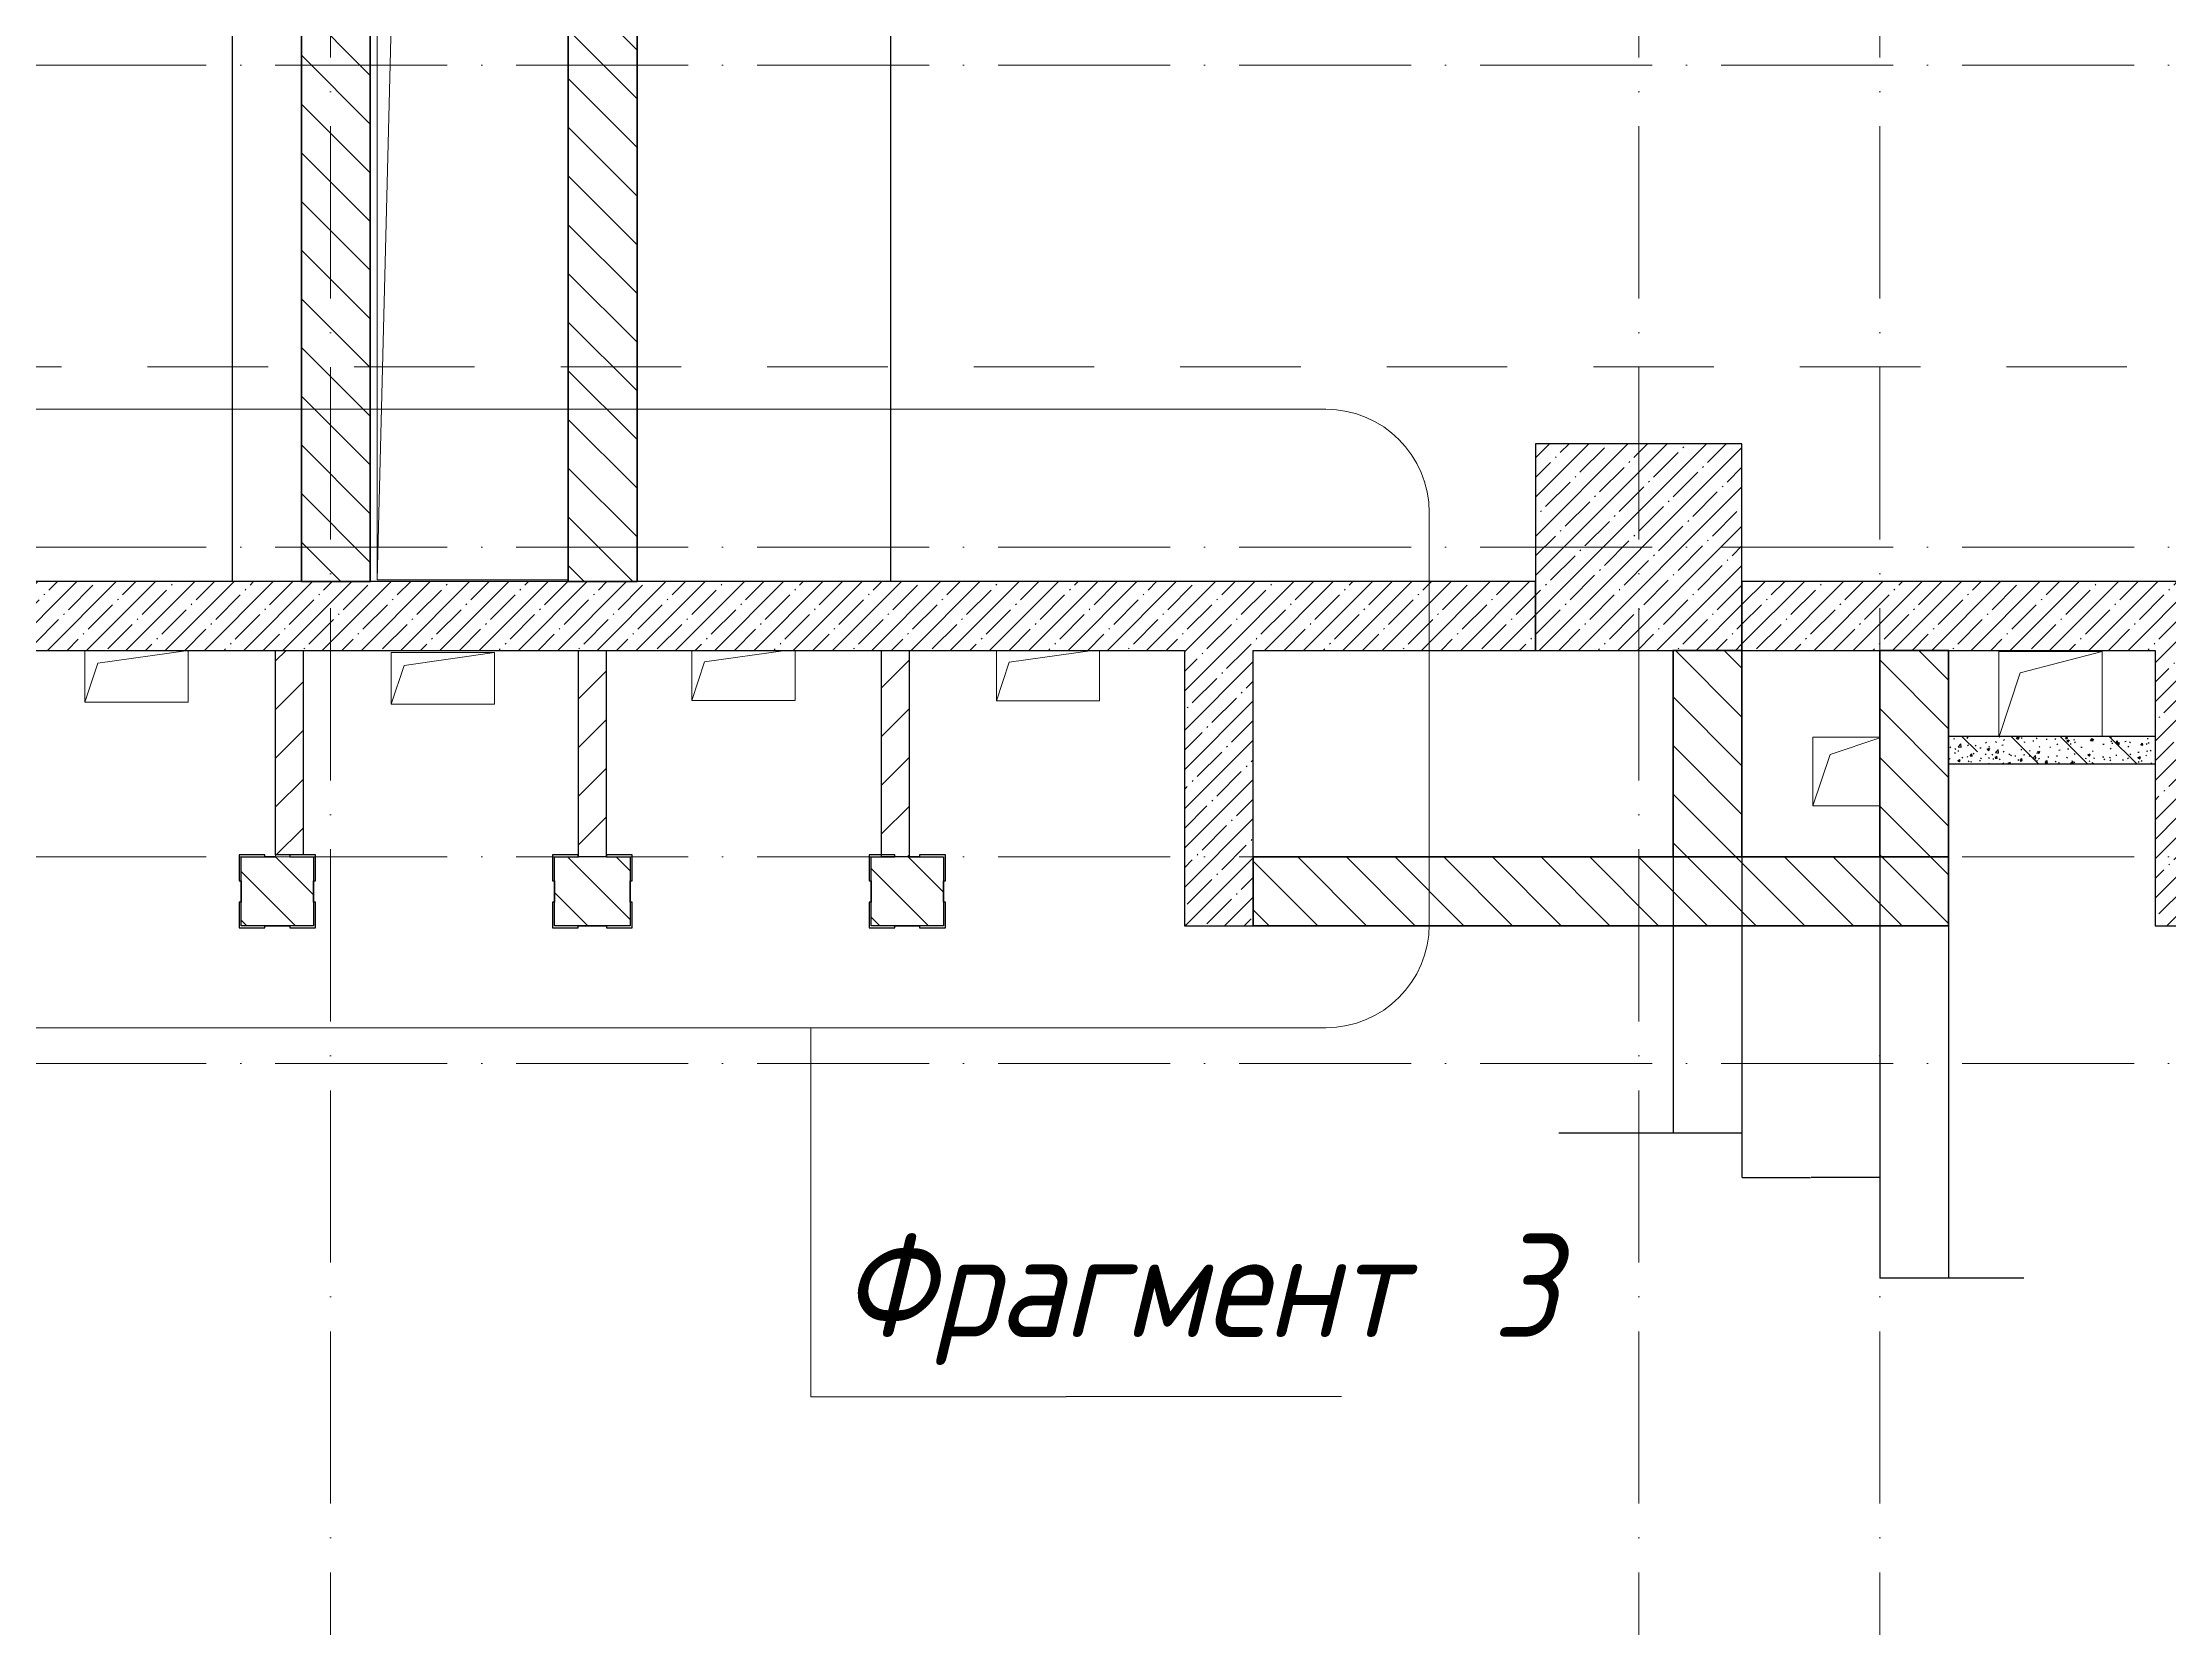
# Model space of a CAD drawing. Header units: millimetres. Extents: x 12986 to 523328, y -9759 to 30092.
# Drawn here: x 117820 to 123999, y 8859 to 13466 of the extents above; entities that cross this region are included whole.
import ezdxf

# ---------------------------------------------------------------- set-up
doc = ezdxf.new("R2010")
doc.units = ezdxf.units.MM
doc.linetypes.add('01 Штриховая _4 мм_', pattern=[600, 350, -250])
doc.linetypes.add('50_200_ШТРИХ_1Т_ш5_п1_п1_', pattern=[700, 500, -100, 0, -100])
for name, color, linetype, lineweight in [('0) ПГП', 1, 'Continuous', 30), ('1) ПГП Зеленый', 3, 'Continuous', 30), ('4) ПГП красный расчет', 12, 'Continuous', 30), ('5) Блок ячеистый', 160, 'Continuous', 60), ('A-ANNO-DIMS', 7, 'Continuous', 9), ('A-ANNO-SYMB', 7, 'Continuous', 9), ('A-FLOR', 7, 'Continuous', 9), ('A-GENM', 7, 'Continuous', 9), ('A-GENM-1', 7, 'Continuous', 25), ('A-WALL-1', 7, 'Continuous', 25), ('A-WALL-PATT-1', 7, 'Continuous', 5), ('A-WALL-PATT-3', 250, 'Continuous', 5), ('G-ANNO-SYMB-1', 7, '01 Штриховая _4 мм_', 9), ('S-COLS-1', 7, 'Continuous', 5), ('S-COLS-2', 7, 'Continuous', 25), ('Оси-2', 7, '50_200_ШТРИХ_1Т_ш5_п1_п1_', 9)]:
    doc.layers.add(name, color=color, linetype=linetype, lineweight=lineweight)
for name, color, linetype, lineweight, true_color in [('A-WALL-2', 7, 'Continuous', 13, 0x000000), ('A-WALL-5', 7, 'Continuous', 13, 0x008000), ('A-WALL-7', 7, 'Continuous', 5, 0x008000), ('A-WALL-9', 7, 'Continuous', 5, 0x0070df)]:
    doc.layers.add(name, color=color, linetype=linetype, lineweight=lineweight, true_color=true_color)
doc.styles.add('ISOCPEUR_I_4', font='isocpeui.ttf', dxfattribs={"width": 0.9, "height": 300})
doc.dimstyles.get("Standard").update_dxf_attribs({"dimtxt": 0.18, "dimasz": 0.18, "dimexe": 0.18, "dimexo": 0.0625, "dimgap": 0.09, "dimtad": 0, "dimtih": 1, "dimtoh": 1, "dimdec": 4, "dimzin": 0, "dimdsep": 46, "dimtxsty": 'Standard', "dimcen": 0.09, "dimadec": 0, "dimazin": 0, "dimtfac": 1, "dimtdec": 4, "dimtofl": 0, "dimtmove": 0, "dimatfit": 3, "dimfxl": 1, "dimtolj": 1, "dimtzin": 0, "dimarcsym": 0})
pattern_1 = [(45, (61996.89, 0), (-57.02463, 57.02463), []), (45, (62053.92, 0), (-57.02463, 57.02463), [100.806, -20.161, 3.353, -16.808])]
pattern_2 = [(135, (61996.89, 0), (-70.71068, -70.71068), [])]
pattern_3 = [(45, (61996.89, 0), (-70.71068, 70.71068), [])]

# ---------------------------------------------------------------- blocks, each defined once
blk = doc.blocks.new('AR_Отверстие прямоугольное _в плите_ - AR_Отверстие прямоугольное _в плите_-V62-АР1_Кладочный план 1 этажа')
at = {"layer": 'A-GENM'}
for p, q in [((-150, 72), (-150, -75)), ((-112.5, 37.5), (129, 72)), ((150, -75), (150, 72)), ((-150, -75), (-112.5, 37.5)), ((-150, -75), (150, -75))]:
    blk.add_line(p, q, dxfattribs=at)
blk = doc.blocks.new('AR_Отверстие прямоугольное _в плите_ - AR_Отверстие прямоугольное _в плите_-V63-АР1_Кладочный план 1 этажа')
at = {"layer": 'A-GENM'}
for p, q in [((-150, 71), (-150, -75)), ((-112.5, 37.5), (122, 71)), ((150, -75), (150, 71)), ((-150, -75), (-112.5, 37.5)), ((-150, -75), (150, -75))]:
    blk.add_line(p, q, dxfattribs=at)
blk = doc.blocks.new('AR_Отверстие прямоугольное _в плите_ - AR_Отверстие прямоугольное _в плите_-24470276-АР1_Кладочный план 1 этажа')
at = {"layer": 'A-GENM'}
for p, q in [((150, 75), (-150, 75)), ((-150, 75), (-150, -75)), ((-112.5, 37.5), (150, 75)), ((150, -75), (150, 75)), ((-150, -75), (-112.5, 37.5)), ((-150, -75), (150, -75))]:
    blk.add_line(p, q, dxfattribs=at)
blk = doc.blocks.new('AR_Отверстие прямоугольное _в плите_ - AR_Отверстие прямоугольное _в плите_-V56-АР1_Кладочный план 1 этажа')
at = {"layer": 'A-GENM'}
for p, q in [((-150, 75), (-150, -75)), ((-112.5, 37.5), (150, 75)), ((150, -75), (150, 75)), ((-150, -75), (-112.5, 37.5)), ((-150, -75), (150, -75))]:
    blk.add_line(p, q, dxfattribs=at)
blk = doc.blocks.new('AR_Отверстие прямоугольное _в плите_ - AR_Отверстие прямоугольное _в плите_-24474872-АР1_Кладочный план 1 этажа')
at = {"layer": 'A-GENM'}
for p, q in [((-277.5, 1855), (-277.5, -1860)), ((-185, 1767.5), (252.5, 1855)), ((-277.5, -1860), (-185, 1767.5)), ((-277.5, -1860), (277.5, -1860))]:
    blk.add_line(p, q, dxfattribs=at)
blk = doc.blocks.new('AR_Отверстие прямоугольное _в плите_ - AR_Отверстие прямоугольное _в плите_-V64-АР1_Кладочный план 1 этажа')
at = {"layer": 'A-GENM'}
for p, q in [((94, 100), (-100, 100)), ((-100, 100), (-100, -100)), ((-50, 50), (94, 98)), ((-100, -100), (-50, 50)), ((-100, -100), (94, -100))]:
    blk.add_line(p, q, dxfattribs=at)
blk = doc.blocks.new('AR_Отверстие прямоугольное _в плите_ - AR_Отверстие прямоугольное _в плите_-24475698-АР1_Кладочный план 1 этажа')
at = {"layer": 'A-GENM'}
for p, q in [((150, 125), (-150, 125)), ((-150, 125), (-150, -122)), ((-87.5, 62.5), (150, 125)), ((150, -122), (150, 125)), ((-149, -122), (-87.5, 62.5))]:
    blk.add_line(p, q, dxfattribs=at)
blk = doc.blocks.new('Фахверк_СКБ_Уголок - Ф-14_1_200х4010 h _потолок _3_880__развернут-26977480-АР1_Кладочный план 1 этажа')
at = {"layer": 'A-GENM-1'}
for p, q in [((200, 156), (125, 156)), ((125, 156), (125, 81)), ((131, 81), (131, 150)), ((131, 150), (200, 150)), ((200, 150), (200, 156)), ((125, 81), (131, 81)), ((131, 19), (125, 19)), ((125, 19), (125, -56)), ((131, -50), (131, 19)), ((125, -56), (200, -56)), ((200, -50), (131, -50)), ((200, -56), (200, -50))]:
    blk.add_line(p, q, dxfattribs=at)
blk = doc.blocks.new('DIMBLOCK519-АР1_Кладочный план 1 этажа')
at = {"layer": 'A-ANNO-DIMS', "color": 0, "lineweight": -2, "transparency": 16777216}
for p, q in [((122556.9, 11099.9), (122556.9, 10297)), ((122756.9, 11099.9), (122756.9, 10297)), ((122556.9, 10297.2), (122224.9, 10297.2)), ((122756.7, 10297.2), (122557.1, 10297.2))]:
    blk.add_line(p, q, dxfattribs=at)
at = {"layer": 'A-ANNO-DIMS', "color": 0, "transparency": 16777216}
for points in [[(122557.1, 10297.2), (122557.1, 10297.1), (122556.9, 10297.2)], [(122756.7, 10297.2), (122756.7, 10297.1), (122756.9, 10297.2)]]:
    blk.add_solid(points, dxfattribs=at)
at = {"layer": 'Defpoints', "color": 0, "transparency": 16777216}
for p in [(122556.9, 11100), (122756.9, 11100), (122756.9, 10297.2)]:
    blk.add_point(p, dxfattribs=at)
at = {"layer": 'A-ANNO-DIMS', "color": 0, "transparency": 16777216, "insert": (121996.7, 10297.3), "char_height": 0.18, "width": 455.087, "attachment_point": 1, "line_spacing_factor": 1.149209}
blk.add_mtext('\\A1;200.0000', dxfattribs=at)
blk = doc.blocks.new('DIMBLOCK520-АР1_Кладочный план 1 этажа')
at = {"layer": 'A-ANNO-DIMS', "color": 0, "lineweight": -2, "transparency": 16777216}
for p, q in [((122756.9, 11099.9), (122756.9, 10169)), ((123156.9, 11099.9), (123156.9, 10169)), ((122757.1, 10169.2), (122956.3, 10169.2)), ((123156.7, 10169.2), (122957.5, 10169.2))]:
    blk.add_line(p, q, dxfattribs=at)
at = {"layer": 'A-ANNO-DIMS', "color": 0, "transparency": 16777216}
for points in [[(122757.1, 10169.2), (122757.1, 10169.2), (122756.9, 10169.2)], [(123156.7, 10169.2), (123156.7, 10169.2), (123156.9, 10169.2)]]:
    blk.add_solid(points, dxfattribs=at)
at = {"layer": 'Defpoints', "color": 0, "transparency": 16777216}
for p in [(122756.9, 11100), (123156.9, 11100), (123156.9, 10169.2)]:
    blk.add_point(p, dxfattribs=at)
at = {"layer": 'A-ANNO-DIMS', "color": 0, "transparency": 16777216, "insert": (122956.9, 10169.2), "char_height": 0.18, "width": 473.474, "attachment_point": 5}
blk.add_mtext('\\A1;400.0000', dxfattribs=at)
blk = doc.blocks.new('DIMBLOCK521-АР1_Кладочный план 1 этажа')
at = {"layer": 'A-ANNO-DIMS', "color": 0, "lineweight": -2, "transparency": 16777216}
for p, q in [((123156.9, 11099.9), (123156.9, 9876.8)), ((123356.9, 10899.9), (123356.9, 9876.8)), ((123157.1, 9877), (123356.7, 9877)), ((123356.9, 9877), (123575.5, 9877))]:
    blk.add_line(p, q, dxfattribs=at)
at = {"layer": 'A-ANNO-DIMS', "color": 0, "transparency": 16777216}
for points in [[(123157.1, 9877), (123157.1, 9877), (123156.9, 9877)], [(123356.7, 9877), (123356.7, 9877), (123356.9, 9877)]]:
    blk.add_solid(points, dxfattribs=at)
at = {"layer": 'Defpoints', "color": 0, "transparency": 16777216}
for p in [(123156.9, 11100), (123356.9, 10900), (123356.9, 9877)]:
    blk.add_point(p, dxfattribs=at)
at = {"layer": 'A-ANNO-DIMS', "color": 0, "transparency": 16777216, "insert": (123348.6, 9877.1), "char_height": 0.18, "width": 455.087, "attachment_point": 1, "line_spacing_factor": 1.149209}
blk.add_mtext('\\A1;200.0000', dxfattribs=at)
blk = doc.blocks.new('DIMBLOCK658-АР1_Кладочный план 1 этажа')
at = {"layer": 'A-ANNO-DIMS', "color": 0, "lineweight": -2, "transparency": 16777216}
for p, q in [((119547, 15920), (120284, 15920)), ((120283.9, 15919.8), (120283.9, 13910.2)), ((120283.9, 11900.2), (120283.9, 13909.8)), ((120389.9, 11900), (120283.7, 11900))]:
    blk.add_line(p, q, dxfattribs=at)
at = {"layer": 'A-ANNO-DIMS', "color": 0, "transparency": 16777216}
for points in [[(120283.8, 15919.8), (120283.9, 15919.8), (120283.9, 15920)], [(120283.8, 11900.2), (120283.9, 11900.2), (120283.9, 11900)]]:
    blk.add_solid(points, dxfattribs=at)
at = {"layer": 'Defpoints', "color": 0, "transparency": 16777216}
for p in [(119546.9, 15920), (120283.9, 11900), (120389.9, 11900)]:
    blk.add_point(p, dxfattribs=at)
at = {"layer": 'A-ANNO-DIMS', "color": 0, "transparency": 16777216, "insert": (120283.9, 13910), "char_height": 0.18, "width": 625.17, "attachment_point": 5}
blk.add_mtext('\\A1;4020.0002', dxfattribs=at)
blk = doc.blocks.new('DIMBLOCK671-АР1_Кладочный план 1 этажа')
at = {"layer": 'A-ANNO-DIMS', "color": 0, "lineweight": -2, "transparency": 16777216}
for p, q in [((118572.1, 15620), (118372, 15620)), ((118372.2, 15619.8), (118372.2, 13760.2)), ((118372.2, 11900.2), (118372.2, 13759.8)), ((118478.2, 11900), (118372, 11900))]:
    blk.add_line(p, q, dxfattribs=at)
at = {"layer": 'A-ANNO-DIMS', "color": 0, "transparency": 16777216}
for points in [[(118372.2, 15619.8), (118372.2, 15619.8), (118372.2, 15620)], [(118372.2, 11900.2), (118372.2, 11900.2), (118372.2, 11900)]]:
    blk.add_solid(points, dxfattribs=at)
at = {"layer": 'Defpoints', "color": 0, "transparency": 16777216}
for p in [(118572.2, 15620), (118372.2, 11900), (118478.3, 11900)]:
    blk.add_point(p, dxfattribs=at)
at = {"layer": 'A-ANNO-DIMS', "color": 0, "transparency": 16777216, "insert": (118372.2, 13760), "char_height": 0.18, "width": 606.782, "attachment_point": 5}
blk.add_mtext('\\A1;3720.0002', dxfattribs=at)
blk = doc.blocks.new('План этажа - длина полки 8 мм-17663127-АР1_Кладочный план 1 этажа')
at = {"layer": 'A-ANNO-SYMB'}
blk.add_line((-4, 0.001), (4, 0.001), dxfattribs=at)

msp = doc.modelspace()

# ---------------------------------------------------------------- hatches: boundary and pattern name
at = {"layer": '0) ПГП'}
h = msp.add_hatch(dxfattribs=at)
h.set_pattern_fill('FP_16', color=256, style=0, pattern_type=2)
h.set_pattern_definition([(50, (61996.893, 0), (72.873764, -6.37607), [7.62, -83.82]), (355, (61996.89, 0), (-14.09699, 76.42244), [6.096, -67.056]), (100.451, (62002.966, -0.53), (58.776964, 70.04687), [6.476, -71.236]), (46.184, (61996.89, 20.32), (108.43142, -16.81745), [11.43, -125.73]), (96.636, (62005.93, 18.92), (94.961, 98.97089), [9.714, -106.854]), (351.184, (61996.89, 20.32), (94.96227, 98.97018), [9.144, -100.584]), (21, (62007.053, 15.24), (60.64565, -40.90654), [7.62, -83.82]), (326, (62007.05, 15.24), (24.72083, 73.67493), [6.096, -67.056]), (71.451, (62012.11, 11.83), (85.36689, 32.76874), [6.476, -71.236]), (37.5, (61996.893, 0), (1.235525, 33.822432), [3.353, -62.89, 3.353, -64.719, -67.31]), (37.5, (61996.893, 0), (1.235525, 33.822432), [-134.315, 3.353, -63.957]), (7.5, (61996.893, 0), (26.728146, 40.07255), [3.353, -35.458, 3.353, -61.366, -25.654]), (7.5, (61996.893, 0), (26.728146, 40.07255), [-103.53, 3.353, -22.301]), (327.5, (61974.236, 0), (54.236318, -2.292117), [3.353, -22.047, 3.353, -75.895, -105.156]), (327.5, (61974.236, 0), (54.236318, -2.292117), [-104.648, 3.353, -101.803]), (317.5, (61964.076, 0), (59.25158, 10.17014), [3.353, -29.667, 3.353, -49.276, -74.676]), (317.5, (61964.076, 0), (59.25158, 10.17014), [-85.649, 3.353, -71.323])])
h.paths.add_polyline_path([(123809.77422, 11369.99982), (123956.89328, 11369.99982), (123956.89328, 11449.99982), (123356.89328, 11449.99982), (123356.89328, 11369.99982)], flags=0)
h = msp.add_hatch(dxfattribs=at)
h.set_pattern_fill('FP_17', color=256, style=0, pattern_type=2)
h.set_pattern_definition([(135, (61996.9, 0), (-142.5612, -142.5612), []), (135, (62139.46, 0), (-142.5612, -142.5612), [252.016, -50.403, 3.353, -47.05])])
h.paths.add_polyline_path([(123809.77422, 11369.99982), (123956.89328, 11369.99982), (123956.89328, 11449.99982), (123356.89328, 11449.99982), (123356.89328, 11369.99982)], flags=0)
at = {"layer": '5) Блок ячеистый'}
h = msp.add_hatch(dxfattribs=at)
h.set_pattern_fill('FP_3', color=256, style=0, pattern_type=2)
h.set_pattern_definition(pattern_2)
h.paths.add_polyline_path([(119546.89326, 11899.99982), (119546.89329, 15820), (119346.89329, 15820), (119346.89326, 11899.99982)], flags=0)
h = msp.add_hatch(dxfattribs=at)
h.set_pattern_fill('FP_3', color=256, style=0, pattern_type=2)
h.set_pattern_definition(pattern_2)
h.paths.add_polyline_path([(118572.15482, 11899.99982), (118772.15482, 11899.99982), (118772.15482, 15620), (118572.15482, 15620), (118572.15482, 11917.96534)], flags=0)
h = msp.add_hatch(dxfattribs=at)
h.set_pattern_fill('FP_3', color=256, style=0, pattern_type=2)
h.set_pattern_definition(pattern_2)
h.paths.add_polyline_path([(122556.89328, 11100.00001), (122756.89328, 11100.00001), (122756.89328, 11699.99982), (122556.89328, 11699.99982)], flags=0)
h = msp.add_hatch(dxfattribs=at)
h.set_pattern_fill('FP_3', color=256, style=0, pattern_type=2)
h.set_pattern_definition(pattern_2)
h.paths.add_polyline_path([(123156.89328, 11100.00001), (123356.89328, 11100.00001), (123356.89328, 11699.99982), (123156.89328, 11699.99982)], flags=0)
h = msp.add_hatch(dxfattribs=at)
h.set_pattern_fill('FP_3', color=256, style=0, pattern_type=2)
h.set_pattern_definition(pattern_2)
h.paths.add_polyline_path([(120226.89325, 10900.00001), (120436.89325, 10900.00001), (120436.89325, 11100.00001), (120226.89325, 11100.00001), (120226.89325, 10969.00001)], flags=0)
h.paths.add_polyline_path([(119457.89325, 10900.00001), (119526.89325, 10900.00001), (119526.89325, 11100.00001), (119306.89325, 11100.00001), (119306.89325, 10900.00001), (119375.89325, 10900.00001)], flags=0)
h.paths.add_polyline_path([(118396.89325, 10900.00001), (118606.89325, 10900.00001), (118606.89325, 11100.00001), (118396.89325, 11100.00001), (118396.89325, 10969.00001)], flags=0)
h = msp.add_hatch(dxfattribs=at)
h.set_pattern_fill('FP_3', color=256, style=0, pattern_type=2)
h.set_pattern_definition(pattern_2)
h.paths.add_polyline_path([(123356.89328, 10900.00001), (123356.89328, 11100.00001), (121336.89325, 11100.00001), (121336.89325, 10900.00001), (122277.50859, 10900.00001)], flags=0)
at = {"layer": 'A-WALL-PATT-1'}
h = msp.add_hatch(dxfattribs=at)
h.set_pattern_fill('FP_1', color=256, style=0, pattern_type=2)
h.set_pattern_definition(pattern_1)
h.paths.add_polyline_path([(117496.89325, 11699.99982), (122156.89328, 11699.99982), (122156.89328, 11899.99982), (116756.89328, 11899.99982), (116756.89328, 11699.99982)], flags=0)
h = msp.add_hatch(dxfattribs=at)
h.set_pattern_fill('FP_1', color=256, style=0, pattern_type=2)
h.set_pattern_definition(pattern_1)
h.paths.add_polyline_path([(125256.89328, 11699.99982), (128156.89328, 11699.99987), (128156.89328, 11899.99982), (122756.89328, 11899.99982), (122756.89328, 11699.99982), (125176.89328, 11699.99982)], flags=0)
h = msp.add_hatch(dxfattribs=at)
h.set_pattern_fill('FP_1', color=256, style=0, pattern_type=2)
h.set_pattern_definition(pattern_1)
h.paths.add_polyline_path([(121136.89325, 10900.00001), (121336.89325, 10900.00001), (121336.89325, 11699.99982), (121136.89325, 11699.99982)], flags=0)
h = msp.add_hatch(dxfattribs=at)
h.set_pattern_fill('FP_1', color=256, style=0, pattern_type=2)
h.set_pattern_definition(pattern_1)
h.paths.add_polyline_path([(123956.89328, 10900.00001), (124156.89328, 10900.00001), (124156.89328, 11699.99982), (123956.89328, 11699.99982), (123956.89328, 11369.99982)], flags=0)
at = {"layer": 'A-WALL-PATT-3'}
h = msp.add_hatch(dxfattribs=at)
h.set_pattern_fill('FP_15', color=256, style=0, pattern_type=2)
h.set_pattern_definition(pattern_3)
h.paths.add_polyline_path([(118537.89325, 11100.00001), (118537.89325, 11106.00001), (118577.13312, 11106.00001), (118577.13312, 11699.99982), (118497.13312, 11699.99982), (118497.13312, 11100.00001)], flags=0)
h = msp.add_hatch(dxfattribs=at)
h.set_pattern_fill('FP_15', color=256, style=0, pattern_type=2)
h.set_pattern_definition(pattern_3)
h.paths.add_polyline_path([(119457.13312, 11100.00001), (119457.13312, 11699.99982), (119377.13312, 11699.99982), (119377.13312, 11100.00001)], flags=0)
h = msp.add_hatch(dxfattribs=at)
h.set_pattern_fill('FP_15', color=256, style=0, pattern_type=2)
h.set_pattern_definition(pattern_3)
h.paths.add_polyline_path([(120337.13312, 11100.00001), (120337.13312, 11699.99982), (120257.13312, 11699.99982), (120257.13312, 11106.00001), (120295.89325, 11106.00001), (120295.89325, 11100.00001)], flags=0)
at = {"layer": 'S-COLS-1'}
h = msp.add_hatch(dxfattribs=at)
h.set_pattern_fill('FP_1', color=256, style=0, pattern_type=2)
h.set_pattern_definition(pattern_1)
h.paths.add_polyline_path([(122277.50859, 11699.99988), (122756.89328, 11699.99988), (122756.89328, 12299.99988), (122156.89328, 12299.99988), (122156.89328, 11699.99988)], flags=0)

# ---------------------------------------------------------------- linework, layer by layer
at = {"layer": '0) ПГП'}
msp.add_line((123356.89328, 11369.99982), (123956.89328, 11369.99982), dxfattribs=at)
at = {"layer": '1) ПГП Зеленый'}
for points in [[(118577.13312, 11106.00001), (118497.13312, 11106.00001), (118497.13312, 11699.99982), (118577.13312, 11699.99982)], [(119377.13312, 11699.99982), (119457.13312, 11699.99982), (119457.13312, 11100.00001), (119377.13312, 11100.00001)], [(120257.13312, 11699.99982), (120337.13312, 11699.99982), (120337.13312, 11100.00001), (120257.13312, 11100.00001)]]:
    msp.add_lwpolyline(points, close=True, dxfattribs=at)
at = {"layer": '4) ПГП красный расчет'}
msp.add_line((123956.89328, 11449.99982), (123356.89328, 11449.99982), dxfattribs=at)
at = {"layer": '5) Блок ячеистый'}
for p, q in [((118572.15482, 15820), (118572.15482, 11899.99982)), ((119546.89326, 11899.99982), (119546.89329, 15820)), ((118772.15482, 11899.99982), (118772.15482, 15620)), ((119346.89328, 15620), (119346.89326, 11899.99982)), ((122556.89328, 11699.99982), (122556.89328, 11100.00001)), ((122756.89328, 11100.00001), (122756.89328, 11699.99982)), ((123156.89328, 11699.99982), (123156.89328, 11100.00001)), ((123356.89328, 11449.99982), (123356.89328, 11699.99982)), ((123356.89328, 10900.00001), (123356.89328, 11369.99982)), ((118497.13312, 11100.00001), (118465.89325, 11100.00001)), ((119377.13312, 11100.00001), (119375.89325, 11100.00001)), ((120367.89325, 11100.00001), (120337.13312, 11100.00001)), ((122556.89328, 11100.00001), (121336.89325, 11100.00001)), ((123156.89328, 11100.00001), (122756.89328, 11100.00001)), ((118396.89325, 11031.00001), (118396.89325, 10969.00001)), ((118606.89325, 10969.00001), (118606.89325, 11031.00001)), ((119306.89325, 11031.00001), (119306.89325, 10969.00001)), ((119526.89325, 10969.00001), (119526.89325, 11031.00001)), ((120226.89325, 11031.00001), (120226.89325, 10969.00001)), ((120436.89325, 10969.00001), (120436.89325, 11031.00001)), ((118465.89325, 10900.00001), (118537.89325, 10900.00001)), ((119375.89325, 10900.00001), (119457.89325, 10900.00001)), ((120295.89325, 10900.00001), (120367.89325, 10900.00001)), ((121336.89325, 10900.00001), (123356.89328, 10900.00001))]:
    msp.add_line(p, q, dxfattribs=at)
for points in [[(118572.15482, 11899.99982), (118772.15482, 11899.99982), (118772.15482, 15620), (118572.15482, 15620)], [(119346.89328, 15624.99982), (119546.89326, 15624.99982), (119546.89326, 11899.99982), (119346.89328, 11899.99982)], [(122556.89328, 11100), (122756.89328, 11100), (122756.89328, 11699.99988), (122556.89328, 11699.99988)], [(123156.89328, 11699.99988), (123356.89328, 11699.99988), (123356.89328, 11100), (123156.89328, 11100)], [(121336.89325, 11100), (123356.89328, 11100), (123356.89328, 10900.00001), (121336.89325, 10900.00001)]]:
    msp.add_lwpolyline(points, close=True, dxfattribs=at)
at = {"layer": 'A-ANNO-SYMB'}
for p, q in [((121548.24318, 12400.25186), (117324.30356, 12400.25186)), ((121848.24318, 10903.90868), (121848.24318, 12100.25186)), ((117324.30356, 10603.90868), (121548.24318, 10603.90868)), ((120051.57444, 10603.90868), (120051.57444, 9532.12828)), ((120051.57444, 9532.12828), (120793.17791, 9532.12828))]:
    msp.add_line(p, q, dxfattribs=at)
for centre, start, end in [((121548.24318, 12100.25186), 0, 90), ((121548.24318, 10903.90868), 270, 0)]:
    msp.add_arc(centre, 300, start, end, dxfattribs=at)
at = {"layer": 'A-FLOR'}
for p, q in [((118791.89328, 11904.99982), (118791.89328, 15620)), ((119346.89326, 11904.99982), (118791.89328, 11904.99982)), ((117942.89325, 11549.99982), (117942.89325, 11699.99982)), ((118242.89325, 11699.99982), (118242.89325, 11549.99982)), ((118832.89327, 11693.99982), (119132.89327, 11693.99982)), ((118832.89327, 11543.99982), (118832.89327, 11693.99982)), ((119132.89327, 11693.99982), (119132.89327, 11543.99982)), ((119705.89327, 11553.99982), (119705.89327, 11699.99982)), ((120005.89327, 11699.99982), (120005.89327, 11553.99982)), ((120590.89312, 11552.99982), (120590.89312, 11699.99982)), ((120890.89312, 11699.99982), (120890.89312, 11552.99982)), ((123502.89327, 11696.99982), (123802.89327, 11696.99982)), ((123502.89327, 11449.99982), (123502.89327, 11696.99982)), ((123802.89327, 11696.99982), (123802.89327, 11449.99982)), ((118242.89325, 11549.99982), (117942.89325, 11549.99982)), ((119132.89327, 11543.99982), (118832.89327, 11543.99982)), ((120005.89327, 11553.99982), (119705.89327, 11553.99982)), ((120890.89312, 11552.99982), (120590.89312, 11552.99982)), ((122962.89328, 11447.99982), (123156.89328, 11447.99982)), ((122962.89328, 11247.99982), (122962.89328, 11447.99982)), ((123156.89328, 11247.99982), (122962.89328, 11247.99982))]:
    msp.add_line(p, q, dxfattribs=at)
at = {"layer": 'A-WALL-1'}
for p, q in [((122156.89328, 11899.99982), (116756.89328, 11899.99982)), ((122156.89328, 11699.99982), (122156.89328, 11899.99982)), ((128156.89328, 11899.99982), (122756.89328, 11899.99982)), ((122756.89328, 11899.99982), (122756.89328, 11699.99982)), ((117696.89325, 11699.99982), (121136.89325, 11699.99982)), ((121136.89325, 11699.99982), (121136.89325, 10900.00001)), ((121336.89325, 10900.00001), (121336.89325, 11699.99982)), ((121336.89325, 11699.99982), (122156.89328, 11699.99982)), ((122756.89328, 11699.99982), (123956.89328, 11699.99982)), ((123956.89328, 11699.99982), (123956.89328, 10900.00001)), ((121136.89325, 10900.00001), (121336.89325, 10900.00001)), ((123956.89328, 10900.00001), (124156.89328, 10900.00001))]:
    msp.add_line(p, q, dxfattribs=at)
at = {"layer": 'A-WALL-2'}
msp.add_line((122756.89328, 11699.99982), (122556.89328, 11699.99982), dxfattribs=at)
at = {"layer": 'A-WALL-5'}
for p, q in [((118497.13312, 11699.99982), (118497.13312, 11100.00001)), ((118577.13312, 11106.00001), (118577.13312, 11699.99982)), ((119377.13312, 11699.99982), (119377.13312, 11100.00001)), ((119457.13312, 11100.00001), (119457.13312, 11699.99982)), ((120257.13312, 11699.99982), (120257.13312, 11106.00001)), ((120337.13312, 11100.00001), (120337.13312, 11699.99982))]:
    msp.add_line(p, q, dxfattribs=at)
at = {"layer": 'A-WALL-7'}
for p, q in [((118497.13312, 11100.00001), (118537.89325, 11100.00001)), ((119377.13312, 11100.00001), (119457.13312, 11100.00001)), ((120295.89325, 11100.00001), (120337.13312, 11100.00001))]:
    msp.add_line(p, q, dxfattribs=at)
at = {"layer": 'A-WALL-9'}
msp.add_line((123356.89328, 11449.99982), (123356.89328, 11369.99982), dxfattribs=at)
at = {"layer": 'G-ANNO-SYMB-1'}
msp.add_line((104925.09743, 12523.27848), (187962.83005, 12523.27848), dxfattribs=at)
at = {"layer": 'S-COLS-2'}
for p, q in [((122756.89328, 12299.99988), (122156.89328, 12299.99988)), ((122156.89328, 12299.99988), (122156.89328, 11699.99988)), ((122756.89328, 11699.99988), (122756.89328, 12299.99988)), ((122156.89328, 11699.99988), (122756.89328, 11699.99988))]:
    msp.add_line(p, q, dxfattribs=at)
at = {"layer": 'Оси-2'}
for p, q in [((118656.89325, -4080), (118656.89325, 28636.94316)), ((122456.89325, -4080), (122456.89325, 28636.94316)), ((123156.89325, -4080), (123156.89325, 28636.94316)), ((57586.89328, 13400), (187948.52131, 13400)), ((57586.89328, 12000), (187948.52131, 12000)), ((57586.89328, 11100), (187948.52131, 11100)), ((57586.89328, 10500), (187948.52131, 10500))]:
    msp.add_line(p, q, dxfattribs=at)

# ---------------------------------------------------------------- block references
at = {"layer": 'A-ANNO-SYMB', "xscale": 99.99999999999993, "yscale": 99.99999999999993, "zscale": 99.99999999999993}
msp.add_blockref('План этажа - длина полки 8 мм-17663127-АР1_Кладочный план 1 этажа', (121193.17525, 9532.12828), dxfattribs=at)
at = {"layer": 'A-GENM'}
for name, p in [('AR_Отверстие прямоугольное _в плите_ - AR_Отверстие прямоугольное _в плите_-24474872-АР1_Кладочный план 1 этажа', (119069.39328, 13764.99982)), ('AR_Отверстие прямоугольное _в плите_ - AR_Отверстие прямоугольное _в плите_-V56-АР1_Кладочный план 1 этажа', (118092.89325, 11624.99982)), ('AR_Отверстие прямоугольное _в плите_ - AR_Отверстие прямоугольное _в плите_-24470276-АР1_Кладочный план 1 этажа', (118982.89327, 11618.99982)), ('AR_Отверстие прямоугольное _в плите_ - AR_Отверстие прямоугольное _в плите_-V63-АР1_Кладочный план 1 этажа', (119855.89327, 11628.99982)), ('AR_Отверстие прямоугольное _в плите_ - AR_Отверстие прямоугольное _в плите_-V62-АР1_Кладочный план 1 этажа', (120740.89312, 11627.99982)), ('AR_Отверстие прямоугольное _в плите_ - AR_Отверстие прямоугольное _в плите_-24475698-АР1_Кладочный план 1 этажа', (123652.89327, 11571.99982)), ('AR_Отверстие прямоугольное _в плите_ - AR_Отверстие прямоугольное _в плите_-V64-АР1_Кладочный план 1 этажа', (123062.89328, 11347.99982))]:
    msp.add_blockref(name, p, dxfattribs=at)
at = {"layer": 'A-GENM-1'}
for p in [(118265.89325, 10950.00001), (119175.89325, 10950.00001), (120095.89325, 10950.00001)]:
    msp.add_blockref('Фахверк_СКБ_Уголок - Ф-14_1_200х4010 h _потолок _3_880__развернут-26977480-АР1_Кладочный план 1 этажа', p, dxfattribs=at)
at = {"layer": 'A-GENM-1', "rotation": 180}
for p in [(118737.89325, 11050.00001), (119657.89325, 11050.00001), (120567.89325, 11050.00001)]:
    msp.add_blockref('Фахверк_СКБ_Уголок - Ф-14_1_200х4010 h _потолок _3_880__развернут-26977480-АР1_Кладочный план 1 этажа', p, dxfattribs=at)

# ---------------------------------------------------------------- texts
at = {"layer": 'A-ANNO-SYMB', "char_height": 300, "attachment_point": 1, "style": 'ISOCPEUR_I_4'}
for s, insert, width in [('Фрагмент', (120139.1786, 10005.48324), 2085.1891875), (' 3', (121859.63172, 10005.48324), 432.91125)]:
    msp.add_mtext(s, dxfattribs=dict(at, insert=insert, width=width))

# ---------------------------------------------------------------- dimensions: what is measured, and where the dimension line sits
at = {"layer": 'A-ANNO-DIMS'}
for base, p1, p2, picture, middle in [((120283.86929, 11899.99982), (119546.89326, 15920), (120389.93531, 11899.99982), 'DIMBLOCK658-АР1_Кладочный план 1 этажа', (120283.86929, 13909.99991)), ((118372.19294, 11899.99982), (118572.15482, 15620), (118478.25896, 11899.99982), 'DIMBLOCK671-АР1_Кладочный план 1 этажа', (118372.19294, 13759.99991))]:
    dim = msp.add_linear_dim(base=base, p1=p1, p2=p2, angle=90, dimstyle='Standard', dxfattribs=at)
    dim.commit()
    dim.dimension.update_dxf_attribs({"geometry": picture, "text_midpoint": middle})
for base, p1, p2, picture, middle in [((122756.89328, 10297.16797), (122556.89328, 11100.00001), (122756.89328, 11100.00001), 'DIMBLOCK519-АР1_Кладочный план 1 этажа', (122224.23014, 10297.16797)), ((123356.89328, 9877.01179), (123156.89328, 11100.00001), (123356.89328, 10900.00001), 'DIMBLOCK521-АР1_Кладочный план 1 этажа', (123576.17548, 9877.01179))]:
    dim = msp.add_linear_dim(base=base, p1=p1, p2=p2, dimstyle='Standard', dxfattribs=at)
    dim.commit()
    dim.dimension.update_dxf_attribs({"geometry": picture, "text_midpoint": middle, "dimtype": 160})
dim = msp.add_linear_dim(base=(123156.89328, 10169.21016), p1=(122756.89328, 11100.00001), p2=(123156.89328, 11100.00001), dimstyle='Standard', dxfattribs=at)
dim.commit()
dim.dimension.update_dxf_attribs({"geometry": 'DIMBLOCK520-АР1_Кладочный план 1 этажа', "text_midpoint": (122956.89328, 10169.21016)})

doc.saveas('drawing.dxf')
